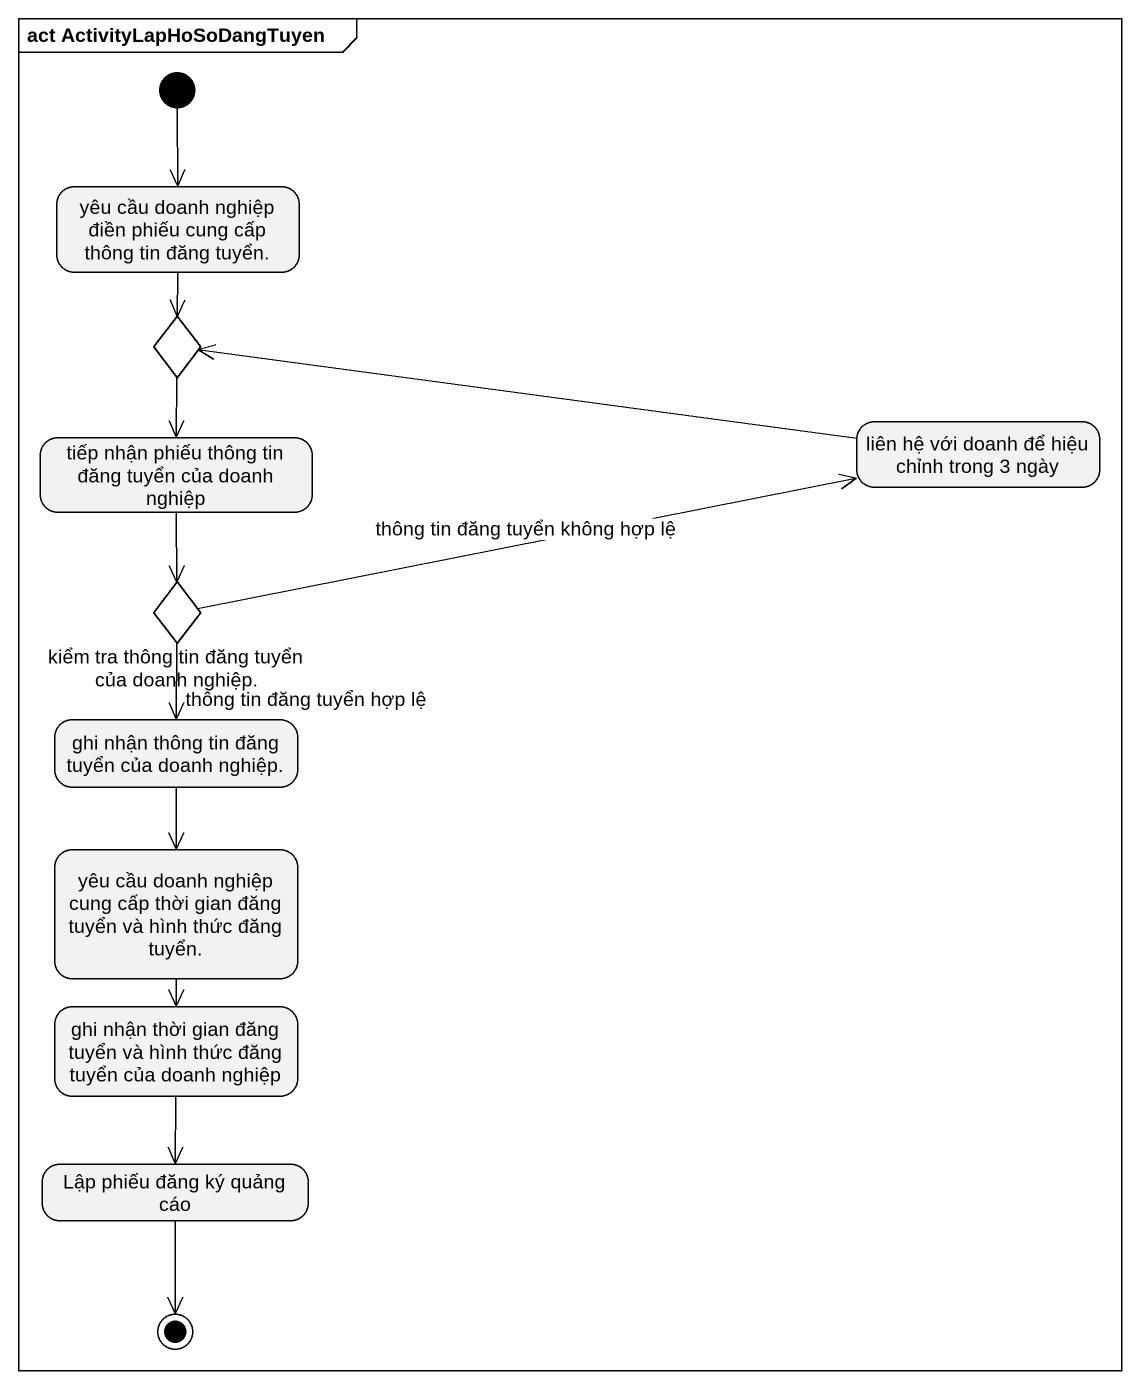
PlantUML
@startuml
mainframe act ActivityLapHoSoDangTuyen
hide empty description
state "yêu cầu doanh nghiệp điền phiếu cung cấp thông tin đăng tuyển." as yêu_cầu_doanh_nghiệp_điền
state choice1 <<choice>>
state "tiếp nhận phiếu thông tin đăng tuyển của doanh nghiệp" as tiếp_nhận_phiếu_thông_tin
state "liên hệ với doanh để hiệu chỉnh trong 3 ngày" as liên_hệ_với_doanh_để_hiệu
state "kiểm tra thông tin đăng tuyển của doanh nghiệp." as kiểm_tra_thông_tin_đăng <<choice>>
state "ghi nhận thông tin đăng tuyển của doanh nghiệp." as ghi_nhận_thông_tin_đăng
state "yêu cầu doanh nghiệp cung cấp thời gian đăng tuyển và hình thức đăng tuyển." as yêu_cầu_doanh_nghiệp_cung
state "ghi nhận thời gian đăng tuyển và hình thức đăng tuyển của doanh nghiệp" as ghi_nhận_thời_gian_đăng
state "Lập phiếu đăng ký quảng cáo" as Lập_phiếu_đăng_ký_quảng_cáo
[*] --> yêu_cầu_doanh_nghiệp_điền
yêu_cầu_doanh_nghiệp_điền --> choice1
choice1 --> tiếp_nhận_phiếu_thông_tin
tiếp_nhận_phiếu_thông_tin --> kiểm_tra_thông_tin_đăng
liên_hệ_với_doanh_để_hiệu -left-> choice1
kiểm_tra_thông_tin_đăng -right-> liên_hệ_với_doanh_để_hiệu : thông tin đăng tuyển không hợp lệ
kiểm_tra_thông_tin_đăng --> ghi_nhận_thông_tin_đăng : thông tin đăng tuyển hợp lệ
ghi_nhận_thông_tin_đăng --> yêu_cầu_doanh_nghiệp_cung
yêu_cầu_doanh_nghiệp_cung --> ghi_nhận_thời_gian_đăng
ghi_nhận_thời_gian_đăng --> Lập_phiếu_đăng_ký_quảng_cáo
Lập_phiếu_đăng_ký_quảng_cáo --> [*]
@enduml
